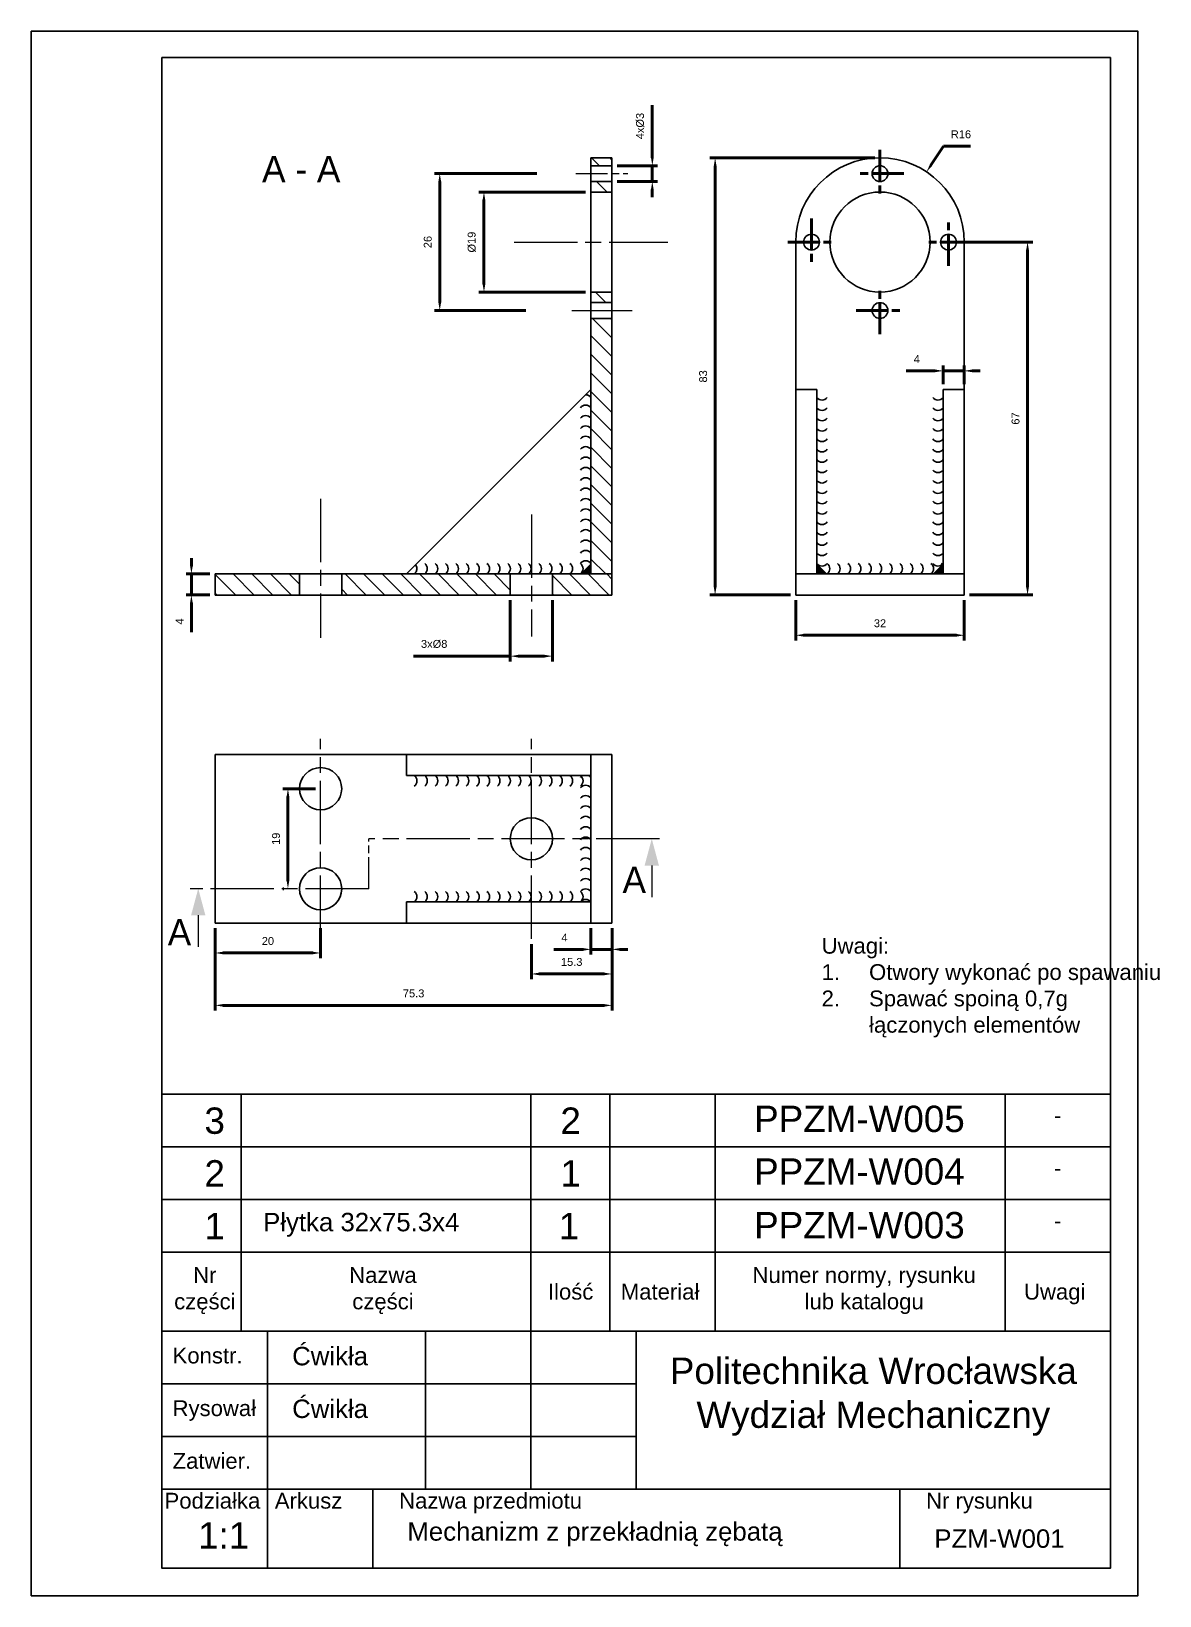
# Model space of a CAD drawing. Header units: millimetres. Extents: x 1269 to 5832, y 527 to 3540.
# Drawn here: x 2868.7 to 3082.8, y 2999.1 to 3296.1 of the extents above; entities that cross this region are included whole.
import ezdxf

# ---------------------------------------------------------------- set-up
doc = ezdxf.new("R2010")
doc.units = ezdxf.units.MM
doc.linetypes.add('AM_ISO08W050', pattern=[18, 12, -1.5, 3, -1.5])
doc.linetypes.add('AM_ISO08W050x2', pattern=[9, 6, -0.75, 1.5, -0.75])
for name, color, linetype, lineweight in [('AM_0', 7, 'Continuous', 50), ('AM_5', 7, 'Continuous', 50), ('AM_6', 7, 'Continuous', 50), ('AM_7', 7, 'AM_ISO08W050', 50), ('AM_8', 1, 'Continuous', 25), ('Default', 7, 'Continuous', 50), ('walek2', 7, 'Continuous', 50)]:
    doc.layers.add(name, color=color, linetype=linetype, lineweight=lineweight)
doc.styles.get("Standard").update_dxf_attribs({"font": 'arial.ttf'})
doc.dimstyles.new('AM_ISO$0', dxfattribs={"dimtxt": 3.5, "dimasz": 3.5, "dimexe": 1, "dimexo": 1, "dimgap": 1.5, "dimtad": 1, "dimdsep": 46, "dimtxsty": 'Standard', "dimcen": 0, "dimclrd": 256, "dimclre": 256, "dimclrt": 7, "dimadec": 0, "dimazin": 2, "dimtp": 0.1, "dimtm": 0.1, "dimtfac": 0.71, "dimtdec": 3, "dimtmove": 0, "dimatfit": 3, "dimfxl": 1, "dimlwd": -1, "dimlwe": -1, "dimarcsym": 1})
doc.dimstyles.new('AM_ISO$4', dxfattribs={"dimtxt": 3.5, "dimasz": 3.5, "dimexe": 1, "dimexo": 1, "dimgap": 1.5, "dimtad": 1, "dimtoh": 1, "dimdsep": 46, "dimtxsty": 'Standard', "dimcen": 0, "dimclrd": 256, "dimclre": 256, "dimclrt": 7, "dimadec": 0, "dimazin": 2, "dimtp": 0.1, "dimtm": 0.1, "dimtfac": 0.71, "dimtdec": 3, "dimtofl": 0, "dimtmove": 0, "dimatfit": 0, "dimfxl": 1, "dimlwd": -1, "dimlwe": -1, "dimarcsym": 1})
pattern_1 = [(135, (3740.002, -2168.9688), (-1.767767, -1.767767), [])]
pattern_2 = [(135, (5980.1798, 737.0832), (-1.767767, -1.767767), [])]

# ---------------------------------------------------------------- blocks, each defined once
blk = doc.blocks.new('*U279')
blk.add_circle((0, 0), 1.5)
at = {"layer": 'AM_7', "linetype": 'AM_ISO08W050x2'}
for p, q in [((0, 4.5), (0, -4.5)), ((-4.5, 0), (4.5, 0))]:
    blk.add_line(p, q, dxfattribs=at)
blk = doc.blocks.new('*U280')
at = {"color": 0, "linetype": 'ByBlock', "lineweight": -2, "transparency": 16777216}
for p, rotation in [((5299.82, 955.44), 270.0000000000001), ((5312.82, 942.44), 180), ((5299.82, 929.44), 90.00000000000001)]:
    blk.add_blockref('*U279', p, dxfattribs=dict(at, rotation=rotation))
blk.add_blockref('*U279', (5286.82, 942.44), dxfattribs=at)
blk = doc.blocks.new('*D286')
at = {"layer": 'AM_5', "linetype": 'ByBlock', "transparency": 16777216}
for p, q in [((3013.74, 3188.06), (3013.74, 3180.41)), ((3045.74, 3188.06), (3045.74, 3180.41)), ((3015.24, 3181.41), (3044.24, 3181.41))]:
    blk.add_line(p, q, dxfattribs=at)
at = {"layer": 'AM_5', "transparency": 16777216}
for points in [[(3015.24, 3181.66), (3015.24, 3181.16), (3013.74, 3181.41)], [(3044.24, 3181.66), (3044.24, 3181.16), (3045.74, 3181.41)]]:
    blk.add_solid(points, dxfattribs=at)
at = {"layer": 'Defpoints', "color": 0, "transparency": 16777216}
for p in [(3013.74, 3189.06), (3045.74, 3189.06), (3045.74, 3181.41)]:
    blk.add_point(p, dxfattribs=at)
at = {"layer": 'AM_5', "color": 7, "lineweight": 15, "transparency": 16777216, "insert": (3029.74, 3183.68), "char_height": 1.5, "attachment_point": 5}
blk.add_mtext('32', dxfattribs=at)
blk = doc.blocks.new('*D285')
at = {"layer": 'AM_5', "linetype": 'ByBlock', "transparency": 16777216}
for p, q in [((3039.41, 3270.64), (3041.8, 3274.24)), ((3041.8, 3274.24), (3046.89, 3274.24))]:
    blk.add_line(p, q, dxfattribs=at)
at = {"layer": 'AM_5', "transparency": 16777216}
blk.add_solid([(3039.2, 3270.78), (3039.62, 3270.5), (3038.58, 3269.39)], dxfattribs=at)
at = {"layer": 'Defpoints', "color": 0, "transparency": 16777216}
for p in [(3038.58, 3269.39), (3029.74, 3256.06)]:
    blk.add_point(p, dxfattribs=at)
at = {"layer": 'AM_5', "color": 7, "lineweight": 15, "transparency": 16777216, "insert": (3045.1, 3276.51), "char_height": 1.5, "attachment_point": 5}
blk.add_mtext('R16', dxfattribs=at)
blk = doc.blocks.new('*D287')
at = {"layer": 'AM_5', "linetype": 'ByBlock', "transparency": 16777216}
for p, q in [((3046.74, 3256.06), (3058.74, 3256.06)), ((3057.74, 3254.56), (3057.74, 3190.56)), ((3046.74, 3189.06), (3058.74, 3189.06))]:
    blk.add_line(p, q, dxfattribs=at)
at = {"layer": 'AM_5', "transparency": 16777216}
for points in [[(3057.49, 3254.56), (3057.99, 3254.56), (3057.74, 3256.06)], [(3057.49, 3190.56), (3057.99, 3190.56), (3057.74, 3189.06)]]:
    blk.add_solid(points, dxfattribs=at)
at = {"layer": 'Defpoints', "color": 0, "transparency": 16777216}
for p in [(3045.74, 3256.06), (3045.74, 3189.06), (3057.74, 3189.06)]:
    blk.add_point(p, dxfattribs=at)
at = {"layer": 'AM_5', "color": 7, "lineweight": 15, "transparency": 16777216, "insert": (3055.47, 3222.56), "char_height": 1.5, "attachment_point": 5, "rotation": 90}
blk.add_mtext('67', dxfattribs=at)
blk = doc.blocks.new('*D288')
at = {"layer": 'AM_5', "linetype": 'ByBlock', "transparency": 16777216}
for p, q in [((3028.74, 3272.06), (2997.45, 3272.06)), ((2998.45, 3190.56), (2998.45, 3270.56)), ((3012.74, 3189.06), (2997.45, 3189.06))]:
    blk.add_line(p, q, dxfattribs=at)
at = {"layer": 'AM_5', "transparency": 16777216}
for points in [[(2998.2, 3270.56), (2998.7, 3270.56), (2998.45, 3272.06)], [(2998.2, 3190.56), (2998.7, 3190.56), (2998.45, 3189.06)]]:
    blk.add_solid(points, dxfattribs=at)
at = {"layer": 'Defpoints', "color": 0, "transparency": 16777216}
for p in [(2998.45, 3272.06), (3029.74, 3272.06), (3013.74, 3189.06)]:
    blk.add_point(p, dxfattribs=at)
at = {"layer": 'AM_5', "color": 7, "lineweight": 15, "transparency": 16777216, "insert": (2996.18, 3230.56), "char_height": 1.5, "attachment_point": 5, "rotation": 90}
blk.add_mtext('83', dxfattribs=at)
blk = doc.blocks.new('*D281')
at = {"layer": 'AM_5', "linetype": 'ByBlock', "transparency": 16777216}
for p, q in [((2964.63, 3269.06), (2945.19, 3269.06)), ((2946.19, 3244.56), (2946.19, 3267.56)), ((2962.5, 3243.06), (2945.19, 3243.06))]:
    blk.add_line(p, q, dxfattribs=at)
at = {"layer": 'AM_5', "transparency": 16777216}
for points in [[(2945.94, 3267.56), (2946.44, 3267.56), (2946.19, 3269.06)], [(2945.94, 3244.56), (2946.44, 3244.56), (2946.19, 3243.06)]]:
    blk.add_solid(points, dxfattribs=at)
at = {"layer": 'Defpoints', "color": 0, "transparency": 16777216}
for p in [(2946.19, 3269.06), (2965.63, 3269.06), (2963.5, 3243.06)]:
    blk.add_point(p, dxfattribs=at)
at = {"layer": 'AM_5', "color": 7, "lineweight": 15, "transparency": 16777216, "insert": (2943.92, 3256.06), "char_height": 1.5, "attachment_point": 5, "rotation": 90}
blk.add_mtext('26', dxfattribs=at)
blk = doc.blocks.new('*D282')
at = {"layer": 'AM_5', "linetype": 'ByBlock', "transparency": 16777216}
for p, q in [((2973.88, 3265.56), (2953.58, 3265.56)), ((2954.58, 3248.06), (2954.58, 3264.06)), ((2973.88, 3246.56), (2953.58, 3246.56))]:
    blk.add_line(p, q, dxfattribs=at)
at = {"layer": 'AM_5', "transparency": 16777216}
for points in [[(2954.33, 3264.06), (2954.83, 3264.06), (2954.58, 3265.56)], [(2954.33, 3248.06), (2954.83, 3248.06), (2954.58, 3246.56)]]:
    blk.add_solid(points, dxfattribs=at)
at = {"layer": 'Defpoints', "color": 0, "transparency": 16777216}
for p in [(2954.58, 3265.56), (2974.88, 3265.56), (2974.88, 3246.56)]:
    blk.add_point(p, dxfattribs=at)
at = {"layer": 'AM_5', "color": 7, "lineweight": 15, "transparency": 16777216, "insert": (2952.27, 3256.06), "char_height": 1.5, "attachment_point": 5, "rotation": 90}
blk.add_mtext('%%C19', dxfattribs=at)
blk = doc.blocks.new('*D283')
at = {"layer": 'AM_5', "linetype": 'ByBlock', "transparency": 16777216}
for p, q in [((2986.53, 3272.06), (2986.53, 3282.03)), ((2979.88, 3270.56), (2987.53, 3270.56)), ((2986.53, 3267.56), (2986.53, 3270.56)), ((2979.88, 3267.56), (2987.53, 3267.56)), ((2986.53, 3266.06), (2986.53, 3264.56))]:
    blk.add_line(p, q, dxfattribs=at)
at = {"layer": 'AM_5', "transparency": 16777216}
for points in [[(2986.28, 3272.06), (2986.78, 3272.06), (2986.53, 3270.56)], [(2986.28, 3266.06), (2986.78, 3266.06), (2986.53, 3267.56)]]:
    blk.add_solid(points, dxfattribs=at)
at = {"layer": 'Defpoints', "color": 0, "transparency": 16777216}
for p in [(2978.88, 3270.56), (2986.53, 3270.56), (2978.88, 3267.56)]:
    blk.add_point(p, dxfattribs=at)
at = {"layer": 'AM_5', "color": 7, "lineweight": 15, "transparency": 16777216, "insert": (2984.22, 3278.08), "char_height": 1.5, "attachment_point": 5, "rotation": 90}
blk.add_mtext('4x%%C3', dxfattribs=at)
blk = doc.blocks.new('*D284')
at = {"layer": 'AM_5', "linetype": 'ByBlock', "transparency": 16777216}
for p, q in [((2959.58, 3188.06), (2959.58, 3176.45)), ((2967.58, 3188.06), (2967.58, 3176.45)), ((2959.58, 3177.45), (2941.22, 3177.45)), ((2966.08, 3177.45), (2961.08, 3177.45))]:
    blk.add_line(p, q, dxfattribs=at)
at = {"layer": 'AM_5', "transparency": 16777216}
for points in [[(2961.08, 3177.7), (2961.08, 3177.2), (2959.58, 3177.45)], [(2966.08, 3177.7), (2966.08, 3177.2), (2967.58, 3177.45)]]:
    blk.add_solid(points, dxfattribs=at)
at = {"layer": 'Defpoints', "color": 0, "transparency": 16777216}
for p in [(2959.58, 3189.06), (2967.58, 3189.06), (2959.58, 3177.45)]:
    blk.add_point(p, dxfattribs=at)
at = {"layer": 'AM_5', "color": 7, "lineweight": 15, "transparency": 16777216, "insert": (2945.13, 3179.75), "char_height": 1.5, "attachment_point": 5}
blk.add_mtext('3x%%C8', dxfattribs=at)
blk = doc.blocks.new('*D289')
at = {"layer": 'AM_5', "linetype": 'ByBlock', "transparency": 16777216}
for p, q in [((2922.58, 3152.28), (2916.38, 3152.28)), ((2917.38, 3150.78), (2917.38, 3134.78)), ((2916.58, 3133.28), (2916.38, 3133.28))]:
    blk.add_line(p, q, dxfattribs=at)
at = {"layer": 'AM_5', "transparency": 16777216}
for points in [[(2917.13, 3150.78), (2917.63, 3150.78), (2917.38, 3152.28)], [(2917.13, 3134.78), (2917.63, 3134.78), (2917.38, 3133.28)]]:
    blk.add_solid(points, dxfattribs=at)
at = {"layer": 'Defpoints', "color": 0, "transparency": 16777216}
for p in [(2923.58, 3152.28), (2917.38, 3133.28), (2917.58, 3133.28)]:
    blk.add_point(p, dxfattribs=at)
at = {"layer": 'AM_5', "color": 7, "lineweight": 15, "transparency": 16777216, "insert": (2915.12, 3142.78), "char_height": 1.5, "attachment_point": 5, "rotation": 90}
blk.add_mtext('19', dxfattribs=at)
blk = doc.blocks.new('*D292')
at = {"layer": 'AM_5', "linetype": 'ByBlock', "transparency": 16777216}
for p, q in [((2903.58, 3125.78), (2903.58, 3120.1)), ((2923.58, 3125.78), (2923.58, 3120.1)), ((2922.08, 3121.1), (2905.08, 3121.1))]:
    blk.add_line(p, q, dxfattribs=at)
at = {"layer": 'AM_5', "transparency": 16777216}
for points in [[(2905.08, 3121.35), (2905.08, 3120.85), (2903.58, 3121.1)], [(2922.08, 3121.35), (2922.08, 3120.85), (2923.58, 3121.1)]]:
    blk.add_solid(points, dxfattribs=at)
at = {"layer": 'Defpoints', "color": 0, "transparency": 16777216}
for p in [(2903.58, 3126.78), (2923.58, 3126.78), (2903.58, 3121.1)]:
    blk.add_point(p, dxfattribs=at)
at = {"layer": 'AM_5', "color": 7, "lineweight": 15, "transparency": 16777216, "insert": (2913.58, 3123.36), "char_height": 1.5, "attachment_point": 5}
blk.add_mtext('20', dxfattribs=at)
blk = doc.blocks.new('*D293')
at = {"layer": 'AM_5', "linetype": 'ByBlock', "transparency": 16777216}
for p, q in [((2903.58, 3125.78), (2903.58, 3110.15)), ((2978.88, 3125.78), (2978.88, 3110.15)), ((2977.38, 3111.15), (2905.08, 3111.15))]:
    blk.add_line(p, q, dxfattribs=at)
at = {"layer": 'AM_5', "transparency": 16777216}
for points in [[(2905.08, 3111.4), (2905.08, 3110.9), (2903.58, 3111.15)], [(2977.38, 3111.4), (2977.38, 3110.9), (2978.88, 3111.15)]]:
    blk.add_solid(points, dxfattribs=at)
at = {"layer": 'Defpoints', "color": 0, "transparency": 16777216}
for p in [(2903.58, 3126.78), (2978.88, 3126.78), (2903.58, 3111.15)]:
    blk.add_point(p, dxfattribs=at)
at = {"layer": 'AM_5', "color": 7, "lineweight": 15, "transparency": 16777216, "insert": (2941.23, 3113.42), "char_height": 1.5, "attachment_point": 5}
blk.add_mtext('75.3', dxfattribs=at)
blk = doc.blocks.new('*D294')
at = {"layer": 'AM_5', "linetype": 'ByBlock', "transparency": 16777216}
for p, q in [((2974.88, 3125.78), (2974.88, 3120.78)), ((2978.88, 3125.78), (2978.88, 3120.78)), ((2973.38, 3121.78), (2967.84, 3121.78)), ((2978.88, 3121.78), (2974.88, 3121.78)), ((2980.38, 3121.78), (2981.88, 3121.78))]:
    blk.add_line(p, q, dxfattribs=at)
at = {"layer": 'AM_5', "transparency": 16777216}
for points in [[(2973.38, 3122.03), (2973.38, 3121.53), (2974.88, 3121.78)], [(2980.38, 3122.03), (2980.38, 3121.53), (2978.88, 3121.78)]]:
    blk.add_solid(points, dxfattribs=at)
at = {"layer": 'Defpoints', "color": 0, "transparency": 16777216}
for p in [(2974.88, 3126.78), (2978.88, 3126.78), (2974.88, 3121.78)]:
    blk.add_point(p, dxfattribs=at)
at = {"layer": 'AM_5', "color": 7, "lineweight": 15, "transparency": 16777216, "insert": (2969.86, 3124.03), "char_height": 1.5, "attachment_point": 5}
blk.add_mtext('4', dxfattribs=at)
blk = doc.blocks.new('*D291')
at = {"layer": 'AM_5', "linetype": 'ByBlock', "transparency": 16777216}
for p, q in [((2978.88, 3125.78), (2978.88, 3116.12)), ((2963.58, 3122.78), (2963.58, 3116.12)), ((2977.38, 3117.12), (2965.08, 3117.12))]:
    blk.add_line(p, q, dxfattribs=at)
at = {"layer": 'AM_5', "transparency": 16777216}
for points in [[(2965.08, 3117.37), (2965.08, 3116.87), (2963.58, 3117.12)], [(2977.38, 3117.37), (2977.38, 3116.87), (2978.88, 3117.12)]]:
    blk.add_solid(points, dxfattribs=at)
at = {"layer": 'Defpoints', "color": 0, "transparency": 16777216}
for p in [(2978.88, 3126.78), (2963.58, 3123.78), (2963.58, 3117.12)]:
    blk.add_point(p, dxfattribs=at)
at = {"layer": 'AM_5', "color": 7, "lineweight": 15, "transparency": 16777216, "insert": (2971.23, 3119.39), "char_height": 1.5, "attachment_point": 5}
blk.add_mtext('15.3', dxfattribs=at)
blk = doc.blocks.new('*D295')
at = {"layer": 'AM_5', "linetype": 'ByBlock', "transparency": 16777216}
for p, q in [((2899.06, 3194.56), (2899.06, 3196.06)), ((2902.58, 3193.06), (2898.06, 3193.06)), ((2899.06, 3193.06), (2899.06, 3189.06)), ((2902.58, 3189.06), (2898.06, 3189.06)), ((2899.06, 3187.56), (2899.06, 3182.02))]:
    blk.add_line(p, q, dxfattribs=at)
at = {"layer": 'AM_5', "transparency": 16777216}
for points in [[(2898.81, 3194.56), (2899.31, 3194.56), (2899.06, 3193.06)], [(2898.81, 3187.56), (2899.31, 3187.56), (2899.06, 3189.06)]]:
    blk.add_solid(points, dxfattribs=at)
at = {"layer": 'Defpoints', "color": 0, "transparency": 16777216}
for p in [(2903.58, 3193.06), (2899.06, 3189.06), (2903.58, 3189.06)]:
    blk.add_point(p, dxfattribs=at)
at = {"layer": 'AM_5', "color": 7, "lineweight": 15, "transparency": 16777216, "insert": (2896.81, 3184.04), "char_height": 1.5, "attachment_point": 5, "rotation": 90}
blk.add_mtext('4', dxfattribs=at)
blk = doc.blocks.new('*D296')
at = {"layer": 'AM_5', "linetype": 'ByBlock', "transparency": 16777216}
for p, q in [((3040.24, 3231.61), (3034.7, 3231.61)), ((3041.74, 3229.06), (3041.74, 3232.61)), ((3045.74, 3231.61), (3041.74, 3231.61)), ((3045.74, 3229.06), (3045.74, 3232.61)), ((3047.24, 3231.61), (3048.74, 3231.61))]:
    blk.add_line(p, q, dxfattribs=at)
at = {"layer": 'AM_5', "transparency": 16777216}
for points in [[(3040.24, 3231.86), (3040.24, 3231.36), (3041.74, 3231.61)], [(3047.24, 3231.86), (3047.24, 3231.36), (3045.74, 3231.61)]]:
    blk.add_solid(points, dxfattribs=at)
at = {"layer": 'Defpoints', "color": 0, "transparency": 16777216}
for p in [(3041.74, 3231.61), (3041.74, 3228.06), (3045.74, 3228.06)]:
    blk.add_point(p, dxfattribs=at)
at = {"layer": 'AM_5', "color": 7, "lineweight": 15, "transparency": 16777216, "insert": (3036.72, 3233.86), "char_height": 1.5, "attachment_point": 5}
blk.add_mtext('4', dxfattribs=at)

msp = doc.modelspace()

# ---------------------------------------------------------------- hatches: boundary and pattern name
at = {"layer": 'AM_8'}
h = msp.add_hatch(dxfattribs=at)
h.set_pattern_fill('_U', color=0, scale=2.5, angle=135, style=0, pattern_type=0)
h.set_pattern_definition(pattern_2)
h.paths.add_polyline_path([(2974.877, 3270.557), (2978.877, 3270.557), (2978.877, 3272.057), (2974.877, 3272.057)])
h = msp.add_hatch(dxfattribs=at)
h.set_pattern_fill('_U', color=0, scale=2.5, angle=135, style=0, pattern_type=0)
h.set_pattern_definition(pattern_2)
h.paths.add_polyline_path([(2974.877, 3265.557), (2978.877, 3265.557), (2978.877, 3267.557), (2974.877, 3267.557)])
h = msp.add_hatch(dxfattribs=at)
h.set_pattern_fill('_U', color=0, scale=2.5, angle=135, style=0, pattern_type=0)
h.set_pattern_definition(pattern_2)
h.paths.add_polyline_path([(2974.877, 3244.557), (2978.877, 3244.557), (2978.877, 3246.557), (2974.877, 3246.557)])
h = msp.add_hatch(dxfattribs=at)
h.set_pattern_fill('_U', color=0, scale=2.5, angle=135, style=0, pattern_type=0)
h.set_pattern_definition(pattern_1)
h.paths.add_polyline_path([(2978.877, 3241.557), (2974.877, 3241.557), (2974.877, 3193.057), (2978.877, 3193.057)])
h = msp.add_hatch(dxfattribs=at)
h.set_pattern_fill('_U', color=0, scale=2.5, angle=135, style=0, pattern_type=0)
h.set_pattern_definition(pattern_1)
h.paths.add_polyline_path([(2919.577, 3193.057), (2903.577, 3193.057), (2903.577, 3189.057), (2919.577, 3189.057)])
h = msp.add_hatch(dxfattribs=at)
h.set_pattern_fill('_U', color=0, scale=2.5, angle=135, style=0, pattern_type=0)
h.set_pattern_definition(pattern_1)
h.paths.add_polyline_path([(2959.577, 3193.057), (2927.577, 3193.057), (2927.577, 3189.057), (2959.577, 3189.057)])
h = msp.add_hatch(dxfattribs=at)
h.set_pattern_fill('_U', color=0, scale=2.5, angle=135, style=0, pattern_type=0)
h.set_pattern_definition([(135, (3754.302, -2168.9688), (-1.767767, -1.767767), [])])
h.paths.add_polyline_path([(2978.877, 3193.057), (2967.577, 3193.057), (2967.577, 3189.057), (2978.877, 3189.057)])
at = {"layer": 'Default', "lineweight": 5, "ltscale": 0.5}
h = msp.add_hatch(color=256, dxfattribs=at)
h.dxf.hatch_style = 1
h.paths.add_polyline_path([(2987.786, 3137.703), (2986.433, 3142.755), (2986.423, 3142.755), (2985.069, 3137.703)])
h = msp.add_hatch(color=256, dxfattribs=at)
h.dxf.hatch_style = 1
h.paths.add_polyline_path([(2901.716, 3128.25), (2900.362, 3133.303), (2900.352, 3133.303), (2898.998, 3128.25)])

# ---------------------------------------------------------------- linework, layer by layer
at = {"color": 0}
for p, q in [((2974.877, 3193.057), (2974.877, 3272.057)), ((2974.877, 3272.057), (2978.877, 3272.057)), ((2974.877, 3270.557), (2978.877, 3270.557)), ((2978.877, 3272.057), (2978.877, 3189.057)), ((2974.877, 3267.557), (2978.877, 3267.557)), ((2974.877, 3265.557), (2978.877, 3265.557)), ((2978.877, 3246.557), (2974.877, 3246.557)), ((2974.877, 3244.557), (2978.877, 3244.557)), ((2974.877, 3241.557), (2978.877, 3241.557)), ((2974.877, 3228.057), (2939.877, 3193.057)), ((2903.577, 3189.057), (2903.577, 3193.057)), ((2903.577, 3193.057), (2978.877, 3193.057)), ((2978.877, 3189.057), (2903.577, 3189.057))]:
    msp.add_line(p, q, dxfattribs=at)
for p, q in [((3013.737, 3256.057), (3013.737, 3189.057)), ((3045.737, 3189.057), (3045.737, 3256.057)), ((3013.737, 3228.057), (3017.737, 3228.057)), ((3017.737, 3228.057), (3017.737, 3193.057)), ((3045.737, 3228.057), (3041.737, 3228.057)), ((3041.737, 3228.057), (3041.737, 3193.057)), ((2919.577, 3193.057), (2919.577, 3189.057)), ((2927.577, 3189.057), (2927.577, 3193.057)), ((2959.577, 3193.057), (2959.577, 3189.057)), ((2967.577, 3193.057), (2967.577, 3189.057)), ((3013.737, 3193.057), (3045.737, 3193.057)), ((3013.737, 3189.057), (3045.737, 3189.057)), ((2903.577, 3158.782), (2903.577, 3126.782)), ((2978.877, 3158.782), (2903.577, 3158.782)), ((2939.877, 3154.782), (2939.877, 3158.782)), ((2974.877, 3126.782), (2974.877, 3158.782)), ((2978.877, 3126.782), (2978.877, 3158.782)), ((2974.877, 3154.782), (2939.877, 3154.782)), ((2974.877, 3130.782), (2939.877, 3130.782)), ((2939.877, 3130.782), (2939.877, 3126.782)), ((2903.577, 3126.782), (2978.877, 3126.782)), ((2893.476, 3084.277), (2893.476, 3094.277)), ((2893.476, 3094.277), (2913.476, 3094.277)), ((2908.476, 3094.277), (2908.476, 3084.277)), ((2913.476, 3094.277), (2983.476, 3094.277)), ((2963.476, 3094.277), (2963.476, 3084.277)), ((2978.476, 3094.277), (2978.476, 3084.277)), ((2983.476, 3094.277), (2998.476, 3094.277)), ((2998.476, 3094.277), (2998.476, 3084.277)), ((2998.476, 3094.277), (3053.476, 3094.277)), ((3053.476, 3094.277), (3053.476, 3084.277)), ((3053.476, 3094.277), (3073.476, 3094.277)), ((2893.476, 3074.277), (2893.476, 3084.277)), ((2893.476, 3084.277), (2913.476, 3084.277)), ((2893.476, 3084.277), (2913.476, 3084.277)), ((2908.476, 3084.277), (2908.476, 3074.277)), ((2913.476, 3084.277), (2983.476, 3084.277)), ((2913.476, 3084.277), (2983.476, 3084.277)), ((2963.476, 3084.277), (2963.476, 3074.277)), ((2978.476, 3084.277), (2978.476, 3074.277)), ((2983.476, 3084.277), (2998.476, 3084.277)), ((2983.476, 3084.277), (2998.476, 3084.277)), ((2998.476, 3084.277), (2998.476, 3074.277)), ((2998.476, 3084.277), (3053.476, 3084.277)), ((2998.476, 3084.277), (3053.476, 3084.277)), ((3053.476, 3084.277), (3053.476, 3074.277)), ((3053.476, 3084.277), (3073.476, 3084.277)), ((3053.476, 3084.277), (3073.476, 3084.277)), ((2893.476, 3064.277), (2893.476, 3074.277)), ((2893.476, 3074.277), (2913.476, 3074.277)), ((2908.476, 3074.277), (2908.476, 3064.277)), ((2913.476, 3074.277), (2983.476, 3074.277)), ((2963.476, 3074.277), (2963.476, 3064.277)), ((2978.476, 3074.277), (2978.476, 3064.277)), ((2983.476, 3074.277), (2998.476, 3074.277)), ((2998.476, 3074.277), (2998.476, 3064.277)), ((2998.476, 3074.277), (3053.476, 3074.277)), ((3053.476, 3074.277), (3053.476, 3064.277)), ((3053.476, 3074.277), (3073.476, 3074.277)), ((2893.476, 3049.277), (2893.476, 3064.277)), ((2893.476, 3064.277), (2913.476, 3064.277)), ((2908.476, 3064.277), (2908.476, 3049.277)), ((2983.476, 3064.277), (2913.476, 3064.277)), ((2963.476, 3064.277), (2963.476, 3049.277)), ((2978.476, 3064.277), (2978.476, 3049.277)), ((2983.476, 3064.277), (2998.476, 3064.277)), ((2998.476, 3064.277), (2998.476, 3049.277)), ((2998.476, 3064.277), (3053.476, 3064.277)), ((3073.476, 3064.277), (3053.476, 3064.277)), ((3053.476, 3064.277), (3053.476, 3049.277)), ((3073.476, 3064.277), (3073.476, 3064.277)), ((2893.476, 3039.277), (2893.476, 3049.277)), ((2893.476, 3049.277), (3073.476, 3049.277)), ((2893.476, 3049.277), (3073.476, 3049.277)), ((2893.476, 3049.277), (2913.476, 3049.277)), ((2913.476, 3049.277), (2913.476, 3039.277)), ((2913.476, 3049.277), (2943.476, 3049.277)), ((2943.476, 3049.277), (2943.476, 3039.277)), ((2943.476, 3049.277), (2963.476, 3049.277)), ((2963.476, 3049.277), (2963.476, 3039.277)), ((2963.476, 3049.277), (2983.476, 3049.277)), ((2983.476, 3049.277), (2983.476, 3039.277)), ((2983.476, 3049.277), (3043.476, 3049.277)), ((3073.476, 3049.277), (3043.476, 3049.277)), ((2893.476, 3029.277), (2893.476, 3039.277)), ((2893.476, 3039.277), (2913.476, 3039.277)), ((2913.476, 3039.277), (2913.476, 3029.277)), ((2913.476, 3039.277), (2943.476, 3039.277)), ((2943.476, 3039.277), (2943.476, 3029.277)), ((2943.476, 3039.277), (2963.476, 3039.277)), ((2963.476, 3039.277), (2963.476, 3029.277)), ((2963.476, 3039.277), (2983.476, 3039.277)), ((2983.476, 3039.277), (2983.476, 3029.277)), ((2893.476, 3019.277), (2893.476, 3029.277)), ((2893.476, 3029.277), (2913.476, 3029.277)), ((2913.476, 3029.277), (2913.476, 3019.277)), ((2913.476, 3029.277), (2943.476, 3029.277)), ((2943.476, 3029.277), (2943.476, 3019.277)), ((2943.476, 3029.277), (2963.476, 3029.277)), ((2963.476, 3029.277), (2963.476, 3019.277)), ((2963.476, 3029.277), (2983.476, 3029.277)), ((2983.476, 3029.277), (2983.476, 3019.277)), ((3073.476, 3019.277), (2893.476, 3019.277)), ((2893.476, 3019.277), (2893.476, 3004.277)), ((2913.476, 3019.277), (2913.476, 3004.277)), ((2933.476, 3019.277), (2933.476, 3004.277)), ((3033.476, 3019.277), (3033.476, 3004.277))]:
    msp.add_line(p, q)
for points in [[(2868.676, 3296.077), (2868.676, 2999.077), (3078.676, 2999.077), (3078.676, 3296.077)], [(2893.476, 3291.077), (2893.476, 3004.277), (3073.476, 3004.277), (3073.476, 3291.077)]]:
    msp.add_lwpolyline(points, close=True)
for centre, radius in [((3029.737, 3256.057), 9.5), ((2923.577, 3152.282), 4), ((2963.577, 3142.782), 4), ((2923.577, 3133.282), 4)]:
    msp.add_circle(centre, radius)
for radius, end in [(16, 180), (9.5, 90)]:
    msp.add_arc((3029.737, 3256.057), radius, 0, end)
at = {"color": 0, "linetype": 'ByBlock', "lineweight": -2}
for centre, start, end in [((2973.877, 3225.82), 36.94291, 89.34636), ((3018.737, 3227.324), 216.94291, 323.05709), ((3040.737, 3227.324), 216.94291, 323.05709), ((2973.877, 3223.851), 36.94291, 143.05709), ((2973.877, 3221.881), 36.94291, 143.05709), ((3018.737, 3225.355), 216.94291, 323.05709), ((3018.737, 3223.385), 216.94291, 323.05709), ((3040.737, 3225.355), 216.94291, 323.05709), ((3040.737, 3223.385), 216.94291, 323.05709), ((2973.877, 3219.911), 36.94291, 143.05709), ((3018.737, 3221.415), 216.94291, 323.05709), ((3040.737, 3221.415), 216.94291, 323.05709), ((2973.877, 3217.941), 36.94291, 143.05709), ((2973.877, 3215.972), 36.94291, 143.05709), ((3018.737, 3219.445), 216.94291, 323.05709), ((3018.737, 3217.476), 216.94291, 323.05709), ((3040.737, 3219.445), 216.94291, 323.05709), ((3040.737, 3217.476), 216.94291, 323.05709), ((2973.877, 3214.002), 36.94291, 143.05709), ((3018.737, 3215.506), 216.94291, 323.05709), ((3040.737, 3215.506), 216.94291, 323.05709), ((2973.877, 3212.032), 36.94291, 143.05709), ((2973.877, 3210.063), 36.94291, 143.05709), ((3018.737, 3213.536), 216.94291, 323.05709), ((3018.737, 3211.567), 216.94291, 323.05709), ((3040.737, 3213.536), 216.94291, 323.05709), ((3040.737, 3211.567), 216.94291, 323.05709), ((2973.877, 3208.093), 36.94291, 143.05709), ((3018.737, 3209.597), 216.94291, 323.05709), ((3040.737, 3209.597), 216.94291, 323.05709), ((2973.877, 3206.123), 36.94291, 143.05709), ((2973.877, 3204.154), 36.94291, 143.05709), ((3018.737, 3207.627), 216.94291, 323.05709), ((3018.737, 3205.658), 216.94291, 323.05709), ((3040.737, 3207.627), 216.94291, 323.05709), ((3040.737, 3205.658), 216.94291, 323.05709), ((2973.877, 3202.184), 36.94291, 143.05709), ((3018.737, 3203.688), 216.94291, 323.05709), ((3040.737, 3203.688), 216.94291, 323.05709), ((2973.877, 3200.214), 36.94291, 143.05709), ((2973.877, 3198.244), 36.94291, 143.05709), ((3018.737, 3201.718), 216.94291, 323.05709), ((3018.737, 3199.748), 216.94291, 323.05709), ((3040.737, 3201.718), 216.94291, 323.05709), ((3040.737, 3199.748), 216.94291, 323.05709), ((2973.877, 3196.275), 36.94291, 143.05709), ((3018.737, 3197.779), 216.94291, 323.05709), ((3040.737, 3197.779), 216.94291, 323.05709), ((2940.61, 3194.057), 306.94291, 36.31657), ((2942.58, 3194.057), 306.94291, 53.05709), ((2944.55, 3194.057), 306.94291, 53.05709), ((2946.519, 3194.057), 306.94291, 53.05709), ((2948.489, 3194.057), 306.94291, 53.05709), ((2950.459, 3194.057), 306.94291, 53.05709), ((2952.428, 3194.057), 306.94291, 53.05709), ((2954.398, 3194.057), 306.94291, 53.05709), ((2956.368, 3194.057), 306.94291, 53.05709), ((2958.337, 3194.057), 306.94291, 53.05709), ((2960.307, 3194.057), 306.94291, 53.05709), ((2962.277, 3194.057), 306.94291, 53.05709), ((2964.247, 3194.057), 306.94291, 53.05709), ((2966.216, 3194.057), 306.94291, 53.05709), ((2968.186, 3194.057), 306.94291, 53.05709), ((2970.156, 3194.057), 306.94291, 53.05709), ((2973.877, 3194.305), 36.94291, 143.05709), ((2972.125, 3194.057), 306.94291, 53.05709), ((3016.985, 3194.057), 306.94291, 53.05709), ((3018.737, 3195.809), 216.94291, 323.05709), ((3018.954, 3194.057), 306.94291, 53.05709), ((3020.924, 3194.057), 306.94291, 53.05709), ((3022.894, 3194.057), 306.94291, 53.05709), ((3024.864, 3194.057), 306.94291, 53.05709), ((3026.833, 3194.057), 306.94291, 53.05709), ((3028.803, 3194.057), 306.94291, 53.05709), ((3030.773, 3194.057), 306.94291, 53.05709), ((3032.742, 3194.057), 306.94291, 53.05709), ((3034.712, 3194.057), 306.94291, 53.05709), ((3036.682, 3194.057), 306.94291, 53.05709), ((3038.651, 3194.057), 306.94291, 53.05709), ((3040.737, 3195.809), 216.94291, 323.05709), ((3040.621, 3194.057), 26.9187, 53.05709), ((3040.621, 3194.057), 306.94291, 333.0813), ((2940.61, 3153.782), 306.94291, 53.05709), ((2942.58, 3153.782), 306.94291, 53.05709), ((2944.55, 3153.782), 306.94291, 53.05709), ((2946.519, 3153.782), 306.94291, 53.05709), ((2948.489, 3153.782), 306.94291, 53.05709), ((2950.459, 3153.782), 306.94291, 53.05709), ((2952.428, 3153.782), 306.94291, 53.05709), ((2954.398, 3153.782), 306.94291, 53.05709), ((2956.368, 3153.782), 306.94291, 53.05709), ((2958.337, 3153.782), 306.94291, 53.05709), ((2960.307, 3153.782), 306.94291, 53.05709), ((2962.277, 3153.782), 306.94291, 53.05709), ((2964.247, 3153.782), 306.94291, 53.05709), ((2966.216, 3153.782), 306.94291, 53.05709), ((2968.186, 3153.782), 306.94291, 53.05709), ((2970.156, 3153.782), 306.94291, 53.05709), ((2973.877, 3153.667), 116.9187, 143.05709), ((2972.125, 3153.782), 306.94291, 53.05709), ((2973.877, 3153.667), 36.94291, 63.0813), ((2973.877, 3151.697), 36.94291, 143.05709), ((2973.877, 3149.727), 36.94291, 143.05709), ((2973.877, 3147.758), 36.94291, 143.05709), ((2973.877, 3145.788), 36.94291, 143.05709), ((2973.877, 3143.818), 36.94291, 143.05709), ((2973.877, 3141.849), 36.94291, 143.05709), ((2973.877, 3139.879), 36.94291, 143.05709), ((2973.877, 3137.909), 36.94291, 143.05709), ((2973.877, 3135.94), 36.94291, 143.05709), ((2973.877, 3133.97), 36.94291, 143.05709), ((2940.61, 3131.782), 306.94291, 53.05709), ((2942.58, 3131.782), 306.94291, 53.05709), ((2944.55, 3131.782), 306.94291, 53.05709), ((2946.519, 3131.782), 306.94291, 53.05709), ((2948.489, 3131.782), 306.94291, 53.05709), ((2950.459, 3131.782), 306.94291, 53.05709), ((2952.428, 3131.782), 306.94291, 53.05709), ((2954.398, 3131.782), 306.94291, 53.05709), ((2956.368, 3131.782), 306.94291, 53.05709), ((2958.337, 3131.782), 306.94291, 53.05709), ((2960.307, 3131.782), 306.94291, 53.05709), ((2962.277, 3131.782), 306.94291, 53.05709), ((2964.247, 3131.782), 306.94291, 53.05709), ((2966.216, 3131.782), 306.94291, 53.05709), ((2968.186, 3131.782), 306.94291, 53.05709), ((2970.156, 3131.782), 306.94291, 53.05709), ((2973.877, 3132), 36.94291, 143.05709), ((2972.125, 3131.782), 306.94291, 53.05709), ((2973.877, 3130.03), 36.94291, 143.05709)]:
    msp.add_arc(centre, 1.251, start, end, dxfattribs=at)
at = {"layer": 'AM_0'}
for points in [[(2974.877, 3193.057), (2974.877, 3195.057), (2972.877, 3193.057)], [(3017.737, 3193.057), (3019.737, 3193.057), (3017.737, 3195.057)], [(3041.737, 3193.057), (3041.737, 3195.057), (3039.737, 3193.057)]]:
    msp.add_solid(points, dxfattribs=at)
at = {"layer": 'AM_7', "color": 0, "linetype": 'AM_ISO08W050x2', "lineweight": 15}
msp.add_line((2972.017, 3269.057), (2981.895, 3269.057), dxfattribs=at)
at = {"layer": 'AM_7', "lineweight": 15}
for p, q in [((2960.313, 3256.057), (2989.495, 3256.057)), ((2923.577, 3207.312), (2923.577, 3180.918)), ((2963.577, 3204.312), (2963.577, 3181.192)), ((2923.577, 3123.782), (2923.577, 3161.782)), ((2963.577, 3123.782), (2963.577, 3161.782)), ((2987.896, 3142.782), (2932.713, 3142.782)), ((2932.713, 3133.282), (2898.83, 3133.282))]:
    msp.add_line(p, q, dxfattribs=at)
at = {"layer": 'AM_7', "color": 0, "lineweight": 15}
msp.add_line((2971.231, 3243.057), (2982.681, 3243.057), dxfattribs=at)
at = {"layer": 'AM_7', "linetype": 'AM_ISO08W050x2', "lineweight": 15}
msp.add_line((2932.713, 3133.282), (2932.713, 3142.782), dxfattribs=at)
at = {"layer": 'Default', "lineweight": 5}
for p, q in [((2986.428, 3137.703), (2986.428, 3131.703)), ((2900.357, 3128.25), (2900.357, 3122.25))]:
    msp.add_line(p, q, dxfattribs=at)

# ---------------------------------------------------------------- block references
at = {"lineweight": 15}
msp.add_blockref('*U280', (-2270.084, 2313.615), dxfattribs=at)

# ---------------------------------------------------------------- texts
at = {"layer": 'AM_6', "color": 7, "lineweight": 50, "attachment_point": 1}
for s, width, heights, insert, char_height in [('\\pxi-3,l4,t4;Uwagi:\\P1.^IOtwory wykonać po spawaniu\\P2.^ISpawać spoiną 0,7g łączonych elementów', 64.65617, [0], (3015.664, 3123.971), 3), ('\\pxqc;3', 20, [0], (2893.476, 3091.762), 5), ('2', 14.46452, [5], (2969.087, 3091.762), 5), ('\\pxqc;PPZM-W005', 54.72259, [5.168], (2998.476, 3092.104), 5), ('\\pxqc;-', 20, [0], (3053.476, 3091.762), 3), ('\\pxqc;2', 20, [0], (2893.476, 3081.762), 5), ('1', 14.46452, [5], (2969.087, 3081.762), 5), ('\\pxqc;PPZM-W004', 54.72259, [5.168], (2998.476, 3082.104), 5), ('\\pxqc;-', 20, [0], (3053.476, 3081.762), 3), ('\\pxqc;1', 20, [0], (2893.476, 3071.762), 5), ('\\pxql;Płytka 32x75.3x4 ', 64.75384, [3.552], (2912.672, 3071.762), 3.5), ('\\pxqc;1', 14.46452, [5], (2963.476, 3071.762), 5), ('\\pxqc;PPZM-W003', 54.72259, [5.168], (2998.476, 3071.926), 5), ('\\pxqc;-', 20, [0], (3053.476, 3071.762), 3), ('\\pxqc;Politechnika Wrocławska\\PWydział Mechaniczny', 90, [0], (2983.476, 3044.277), 5), ('  1:1', 85.18677, [0], (2896.439, 3013.027), 5), ('Mechanizm z przekładnią zębatą', 85.18677, [0], (2940.048, 3013.027), 3.5), ('PZM-W001', 85.18677, [0], (3040.048, 3011.671), 3.5)]:
    msp.add_mtext_dynamic_manual_height_columns(s, width=width, gutter_width=25, heights=heights, dxfattribs=dict(at, insert=insert, char_height=char_height))
at = {"layer": 'AM_6', "attachment_point": 1}
for s, width, gutter_width, heights, insert, char_height in [('\\pxqc;Nr \\Pczęści', 12.10998, 17.5, [9.216], (2895.556, 3061.45), 3), ('\\pxqc;Nazwa \\Pczęści', 53.86916, 0, [12.174], (2908.476, 3061.45), 3), ('\\pxqc;Numer normy, rysunku\\Plub katalogu', 52.35406, 17.5, [10.237], (3000.556, 3061.45), 3), ('\\pxqc;Ilość', 10.94046, 17.5, [2.997], (2965.556, 3058.293), 3), ('Materiał', 17.34976, 17.5, [4.842], (2980.556, 3058.293), 3), ('\\pxqc;Uwagi', 14.6818, 17.5, [3.485], (3055.556, 3058.293), 3), ('Ćwikła', 21.52838, 17.5, [0], (2918.183, 3046.315), 3.5), ('Konstr.', 12.67442, 17.5, [0], (2895.493, 3046.175), 3), ('Rysował', 12.67442, 17.5, [0], (2895.493, 3036.175), 3), ('Ćwikła', 21.52838, 17.5, [0], (2918.183, 3036.315), 3.5), ('Zatwier.', 12.67442, 17.5, [0], (2895.493, 3026.175), 3), ('Podziałka', 44.31477, 17.5, [5.119], (2893.962, 3018.609), 3), ('Arkusz', 44.31477, 17.5, [5.119], (2914.89, 3018.609), 3), ('Nazwa przedmiotu', 44.31477, 17.5, [5.119], (2938.486, 3018.609), 3), ('Nr rysunku', 44.31477, 17.5, [5.119], (3038.486, 3018.609), 3)]:
    msp.add_mtext_dynamic_manual_height_columns(s, width=width, gutter_width=gutter_width, heights=heights, dxfattribs=dict(at, insert=insert, char_height=char_height))
at = {"layer": 'walek2', "insert": (2912.472, 3272.425), "char_height": 5, "attachment_point": 1}
msp.add_mtext_dynamic_manual_height_columns('{\\fGill Sans MT|b0|i0|c238|p34;A - A}', width=31.20842, gutter_width=37.5, heights=[0], dxfattribs=at)
at = {"layer": 'walek2', "lineweight": 5, "char_height": 5, "attachment_point": 1}
for insert in [(2980.872, 3137.484), (2894.564, 3127.53)]:
    msp.add_mtext_dynamic_manual_height_columns('{\\fGill Sans MT|b0|i0|c238|p34;A}', width=10.16787, gutter_width=37.5, heights=[0], dxfattribs=dict(at, insert=insert))

# ---------------------------------------------------------------- dimensions: what is measured, and where the dimension line sits
at = {"layer": 'AM_5', "lineweight": 15}
for base, p1, p2, angle, text, override, picture, middle in [((2986.527, 3270.557), (2978.877, 3267.557), (2978.877, 3270.557), 90, '4x%%C3', {"dimtxt": 1.5, "dimasz": 1.5}, '*D283', (2986.527, 3278.085)), ((2954.577, 3265.557), (2974.877, 3246.557), (2974.877, 3265.557), 90, '%%C19', {"dimtxt": 1.5, "dimasz": 1.5, "dimpost": ''}, '*D282', (2954.577, 3256.057)), ((2959.577, 3177.446), (2967.577, 3189.057), (2959.577, 3189.057), 180, '3x%%C8', {"dimtxt": 1.5, "dimasz": 1.5}, '*D284', (2945.133, 3177.446))]:
    dim = msp.add_linear_dim(base=base, p1=p1, p2=p2, angle=angle, text=text, dimstyle='AM_ISO$0', override=override, dxfattribs=at)
    dim.commit()
    dim.dimension.update_dxf_attribs({"geometry": picture, "text_midpoint": middle, "dimtype": 160})
dim = msp.add_radius_dim(center=(3029.737, 3256.057), mpoint=(3038.583, 3269.389), dimstyle='AM_ISO$4', override={"dimtxt": 1.5, "dimasz": 1.5}, dxfattribs=at)
dim.commit()
dim.dimension.update_dxf_attribs({"geometry": '*D285', "text_midpoint": (3045.095, 3274.242), "dimtype": 164})
for base, p1, p2, angle, picture, middle in [((2998.449, 3272.057), (3013.737, 3189.057), (3029.737, 3272.057), 90, '*D288', (2998.449, 3230.557)), ((2899.065, 3189.057), (2903.577, 3193.057), (2903.577, 3189.057), 90, '*D295', (2899.065, 3184.038)), ((2903.577, 3111.153), (2978.877, 3126.782), (2903.577, 3126.782), 180, '*D293', (2941.227, 3111.153)), ((2963.577, 3117.12), (2978.877, 3126.782), (2963.577, 3123.782), 180, '*D291', (2971.227, 3117.12))]:
    dim = msp.add_linear_dim(base=base, p1=p1, p2=p2, angle=angle, dimstyle='AM_ISO$0', override={"dimtxt": 1.5, "dimasz": 1.5}, dxfattribs=at)
    dim.commit()
    dim.dimension.update_dxf_attribs({"geometry": picture, "text_midpoint": middle, "dimtype": 160})
for base, p1, p2, angle, override, picture, middle in [((2946.185, 3269.057), (2963.503, 3243.057), (2965.63, 3269.057), 90, {"dimtxt": 1.5, "dimasz": 1.5, "dimpost": ''}, '*D281', (2943.919, 3256.057)), ((3057.737, 3189.057), (3045.737, 3256.057), (3045.737, 3189.057), 90, {"dimtxt": 1.5, "dimasz": 1.5, "dimpost": ''}, '*D287', (3055.471, 3222.557)), ((3041.737, 3231.609), (3045.737, 3228.057), (3041.737, 3228.057), 180, {"dimtxt": 1.5, "dimasz": 1.5}, '*D296', (3036.718, 3233.859)), ((2917.383, 3133.282), (2923.577, 3152.282), (2917.577, 3133.282), 90, {"dimtxt": 1.5, "dimasz": 1.5, "dimpost": ''}, '*D289', (2915.117, 3142.782)), ((2903.577, 3121.096), (2923.577, 3126.782), (2903.577, 3126.782), 180, {"dimtxt": 1.5, "dimasz": 1.5, "dimpost": ''}, '*D292', (2913.577, 3123.362)), ((2974.877, 3121.779), (2978.877, 3126.782), (2974.877, 3126.782), 180, {"dimtxt": 1.5, "dimasz": 1.5}, '*D294', (2969.859, 3124.029))]:
    dim = msp.add_linear_dim(base=base, p1=p1, p2=p2, angle=angle, dimstyle='AM_ISO$0', override=override, dxfattribs=at)
    dim.commit()
    dim.dimension.update_dxf_attribs({"geometry": picture, "text_midpoint": middle})
dim = msp.add_linear_dim(base=(3045.737, 3181.415), p1=(3013.737, 3189.057), p2=(3045.737, 3189.057), dimstyle='AM_ISO$0', override={"dimtxt": 1.5, "dimasz": 1.5}, dxfattribs=at)
dim.commit()
dim.dimension.update_dxf_attribs({"geometry": '*D286', "text_midpoint": (3029.737, 3181.415), "dimtype": 160})

doc.saveas('drawing.dxf')
